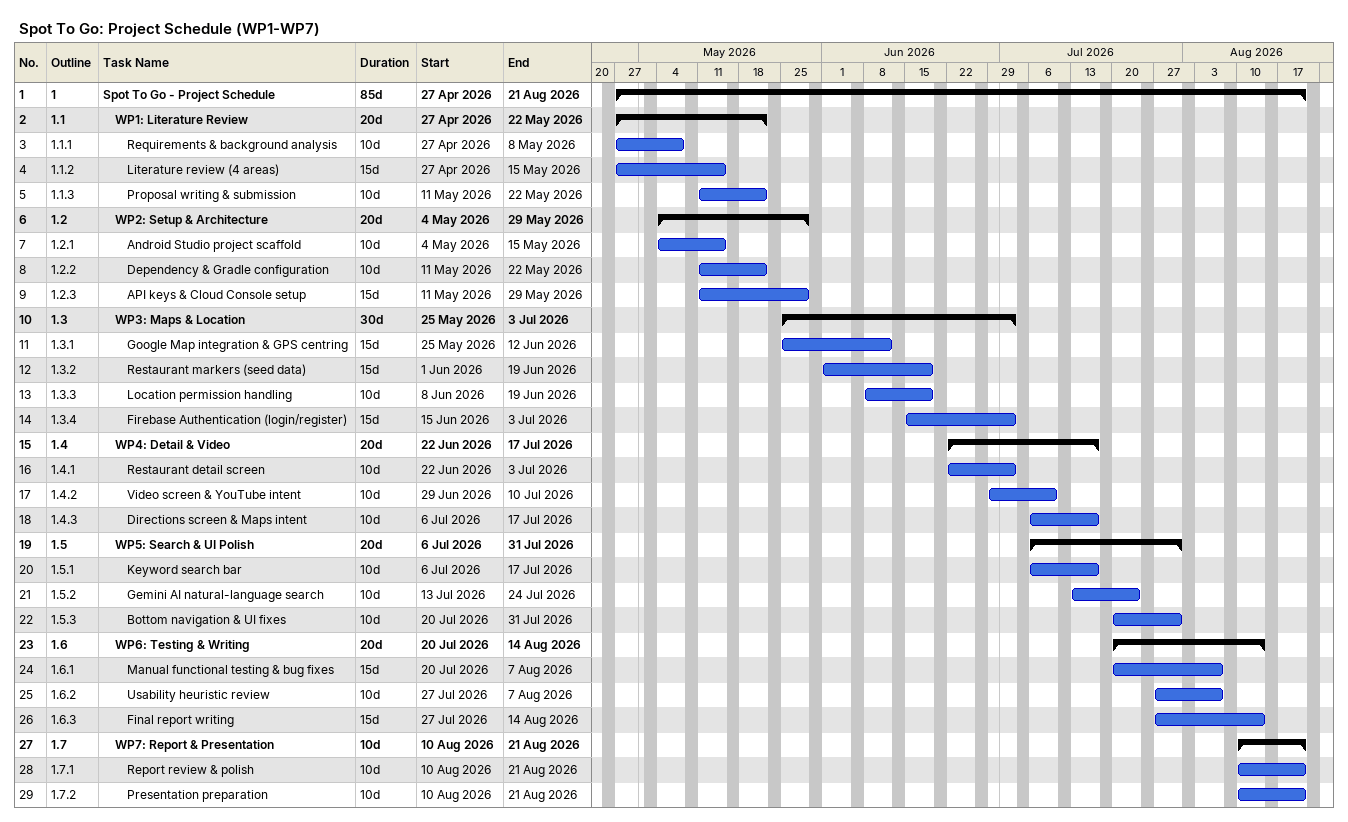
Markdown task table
Spot To Go: Project Schedule (WP1-WP7)

| ID | WBS | Task | Duration | Start | Finish |
|---|---|---|---|---|---|
| 1 | 1 | **Spot To Go - Project Schedule** | 85d | 2026-04-27 | 2026-08-21 |
| 2 | 1.1 | **WP1: Literature Review** | 20d | 2026-04-27 | 2026-05-22 |
| 3 | 1.1.1 | Requirements & background analysis | 10d | 2026-04-27 | 2026-05-08 |
| 4 | 1.1.2 | Literature review (4 areas) | 15d | 2026-04-27 | 2026-05-15 |
| 5 | 1.1.3 | Proposal writing & submission | 10d | 2026-05-11 | 2026-05-22 |
| 6 | 1.2 | **WP2: Setup & Architecture** | 20d | 2026-05-04 | 2026-05-29 |
| 7 | 1.2.1 | Android Studio project scaffold | 10d | 2026-05-04 | 2026-05-15 |
| 8 | 1.2.2 | Dependency & Gradle configuration | 10d | 2026-05-11 | 2026-05-22 |
| 9 | 1.2.3 | API keys & Cloud Console setup | 15d | 2026-05-11 | 2026-05-29 |
| 10 | 1.3 | **WP3: Maps & Location** | 30d | 2026-05-25 | 2026-07-03 |
| 11 | 1.3.1 | Google Map integration & GPS centring | 15d | 2026-05-25 | 2026-06-12 |
| 12 | 1.3.2 | Restaurant markers (seed data) | 15d | 2026-06-01 | 2026-06-19 |
| 13 | 1.3.3 | Location permission handling | 10d | 2026-06-08 | 2026-06-19 |
| 14 | 1.3.4 | Firebase Authentication (login/register) | 15d | 2026-06-15 | 2026-07-03 |
| 15 | 1.4 | **WP4: Detail & Video** | 20d | 2026-06-22 | 2026-07-17 |
| 16 | 1.4.1 | Restaurant detail screen | 10d | 2026-06-22 | 2026-07-03 |
| 17 | 1.4.2 | Video screen & YouTube intent | 10d | 2026-06-29 | 2026-07-10 |
| 18 | 1.4.3 | Directions screen & Maps intent | 10d | 2026-07-06 | 2026-07-17 |
| 19 | 1.5 | **WP5: Search & UI Polish** | 20d | 2026-07-06 | 2026-07-31 |
| 20 | 1.5.1 | Keyword search bar | 10d | 2026-07-06 | 2026-07-17 |
| 21 | 1.5.2 | Gemini AI natural-language search | 10d | 2026-07-13 | 2026-07-24 |
| 22 | 1.5.3 | Bottom navigation & UI fixes | 10d | 2026-07-20 | 2026-07-31 |
| 23 | 1.6 | **WP6: Testing & Writing** | 20d | 2026-07-20 | 2026-08-14 |
| 24 | 1.6.1 | Manual functional testing & bug fixes | 15d | 2026-07-20 | 2026-08-07 |
| 25 | 1.6.2 | Usability heuristic review | 10d | 2026-07-27 | 2026-08-07 |
| 26 | 1.6.3 | Final report writing | 15d | 2026-07-27 | 2026-08-14 |
| 27 | 1.7 | **WP7: Report & Presentation** | 10d | 2026-08-10 | 2026-08-21 |
| 28 | 1.7.1 | Report review & polish | 10d | 2026-08-10 | 2026-08-21 |
| 29 | 1.7.2 | Presentation preparation | 10d | 2026-08-10 | 2026-08-21 |
